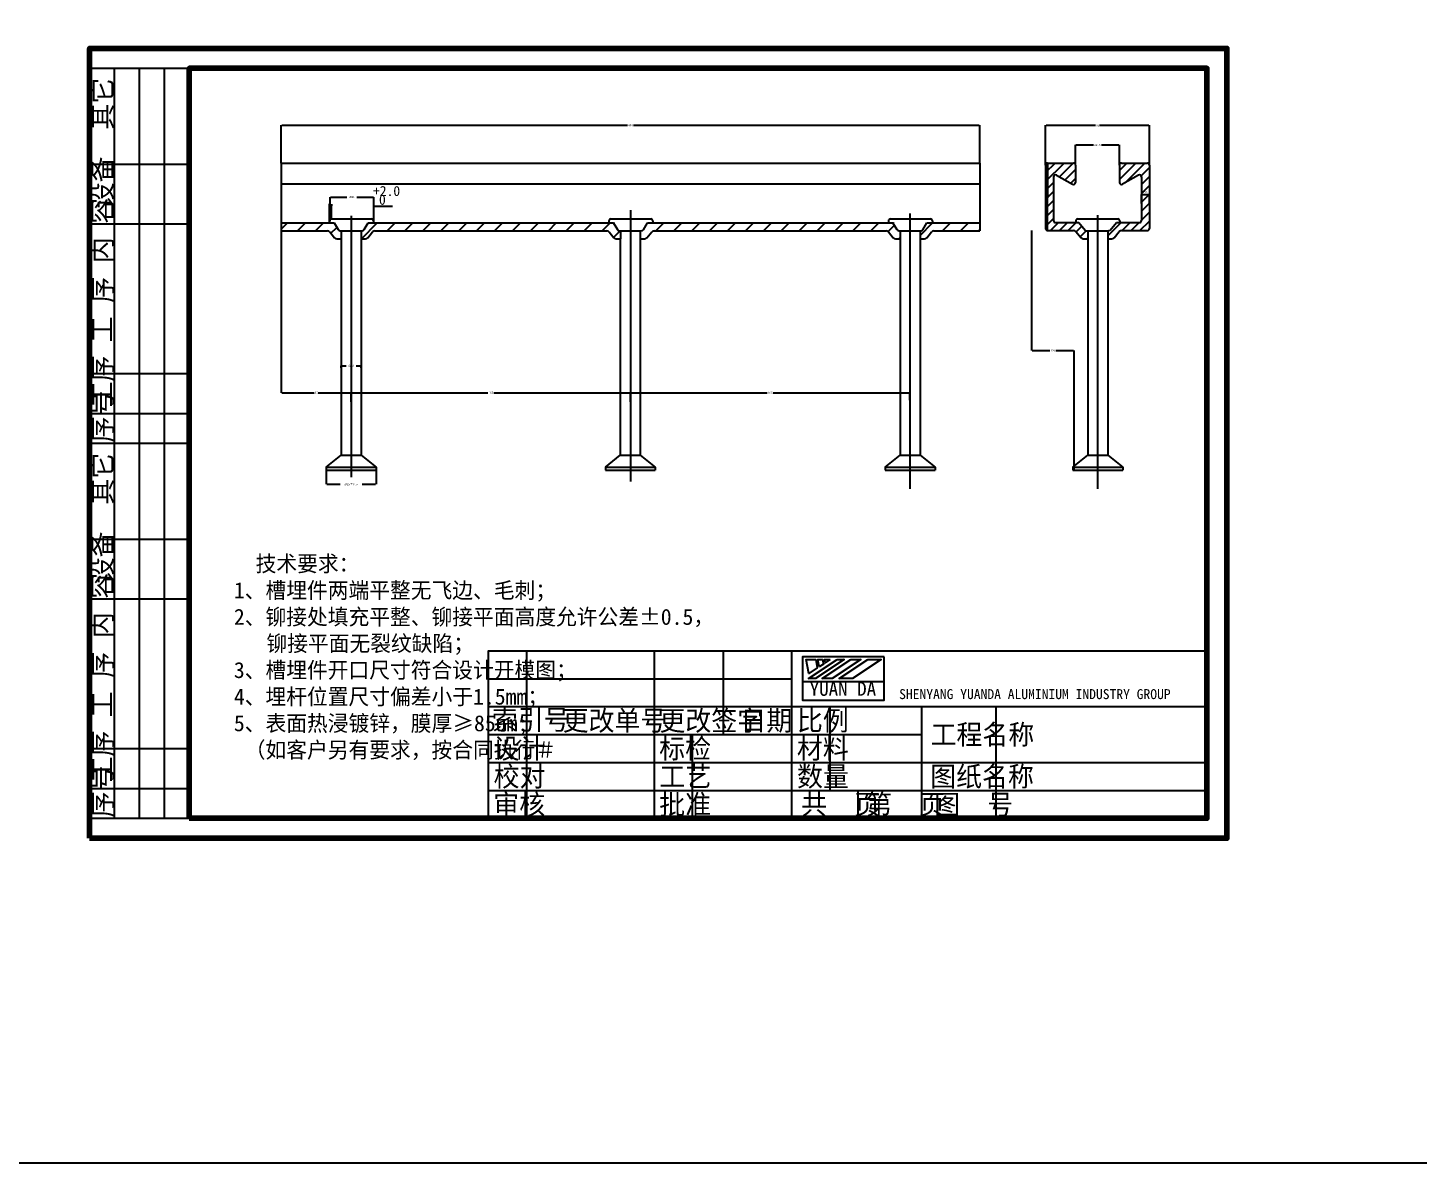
# Model space of a CAD drawing. Header units: metres. Extents: x -14279 to -11218, y -2048 to -323.
# Drawn here: x -12770 to -12073, y -2048 to -1479 of the extents above; entities that cross this region are included whole.
import ezdxf

# ---------------------------------------------------------------- set-up
doc = ezdxf.new("R2010")
doc.units = ezdxf.units.M
doc.dimstyles.get("Standard").update_dxf_attribs({"dimtxt": 2.5, "dimasz": 2.5, "dimexe": 1.25, "dimexo": 0.625, "dimtad": 1, "dimcen": 2.5, "dimazin": 3, "dimtfac": 1, "dimtmove": 0, "dimatfit": 3})

# ---------------------------------------------------------------- blocks, each defined once
blk = doc.blocks.new('A4H0GN')
at = {"color": 6, "linetype": 'Continuous'}
for p, q in [((0, 193), (25, 193)), ((0, 193), (0, 99)), ((6.25, 99), (6.25, 193)), ((12.5, 99), (12.5, 193)), ((18.75, 99), (18.75, 193)), ((25, 99), (25, 193)), ((0, 169), (25, 169)), ((0, 154), (25, 154)), ((0, 116.5), (25, 116.5)), ((0, 106.5), (25, 106.5)), ((0, 99), (25, 99)), ((0, 99), (0, 5)), ((6.25, 5), (6.25, 99)), ((12.5, 5), (12.5, 99)), ((18.75, 5), (18.75, 99)), ((25, 5), (25, 99)), ((0, 75), (25, 75)), ((0, 60), (25, 60)), ((109.5, 47), (109.5, 5)), ((141.5, 47), (141.5, 5)), ((158.75, 47), (158.75, 26)), ((176, 5), (176, 47)), ((100, 40), (176, 40)), ((178.68, 39.31), (199.1, 39.31)), ((100, 33), (280, 33)), ((185.5, 33), (185.5, 12)), ((208.46, 33), (208.46, 5)), ((227.1, 33), (227.1, 5)), ((100, 26), (208.46, 26)), ((151, 26), (151, 5)), ((0, 22.5), (25, 22.5)), ((100, 19), (280, 19)), ((0, 12.5), (25, 12.5)), ((100, 12), (280, 12)), ((192.53, 12), (192.53, 5)), ((0, 5), (25, 5))]:
    blk.add_line(p, q, dxfattribs=at)
at = {"color": 6, "linetype": 'Continuous', "lineweight": 100}
blk.add_lwpolyline([(0, 0), (285, 0), (285, 198), (0, 198)], close=True, dxfattribs=at)
at = {"color": 3, "linetype": 'Continuous', "lineweight": 100}
blk.add_lwpolyline([(25, 5), (280, 5), (280, 193), (25, 193)], close=True, dxfattribs=at)
at = {"color": 3, "linetype": 'Continuous'}
blk.add_lwpolyline([(280, 5), (100, 5), (100, 47), (280, 47)], close=True, dxfattribs=at)
at = {"color": 6, "linetype": 'Continuous'}
for points in [[(199.1, 45.44), (178.68, 45.44), (178.68, 34.65), (199.1, 34.65)], [(181.99, 44.78), (182.36, 42.68), (180.2, 41.27), (179.57, 44.78)], [(187.37, 44.78), (189.07, 44.78), (181.87, 40.08), (180.17, 40.08)], [(182.81, 42.97), (182.47, 44.78), (183.68, 44.78), (183.88, 43.67)], [(190.77, 44.78), (193.31, 44.78), (186.11, 40.08), (183.57, 40.08)], [(185.57, 44.78), (184.31, 43.96), (184.16, 44.78)], [(195.01, 44.78), (198.4, 44.78), (191.2, 40.08), (187.81, 40.08)]]:
    blk.add_lwpolyline(points, close=True, dxfattribs=at)
at = {"color": 7, "linetype": 'Continuous'}
for s, p in [('其它', (5.62, 177.64)), ('设备', (5.62, 157.9)), ('工 序 内 容', (5.62, 124.34)), ('工序', (5.64, 108.01)), ('序号', (5.64, 99.24)), ('其它', (5.62, 83.64)), ('设备', (5.62, 63.9)), ('工 序 内 容', (5.62, 30.34)), ('工序', (5.64, 14.01)), ('序号', (5.64, 5.24))]:
    blk.add_text(s, height=5, rotation=90, dxfattribs=at).set_placement(p)
at = {"color": 3, "linetype": 'Continuous'}
blk.add_text('YUAN DA', height=3.5, dxfattribs=at).set_placement((180.44, 35.71))
at = {"color": 6, "linetype": 'Continuous'}
for s, height, p in [('SHENYANG YUANDA ALUMINIUM INDUSTRY GROUP', 2.5, (202.87, 34.88)), ('索引号', 5, (100.8, 27.21)), ('更改单号', 5, (118.54, 27)), ('更改签字', 5, (142.8, 26.98)), ('日期', 5, (163.12, 27)), ('比例', 5, (177.25, 27)), ('工程名称', 5, (210.73, 23.5)), ('设计', 5, (101.28, 19.98)), ('标检', 5, (142.75, 20)), ('材料', 5, (177.26, 19.98)), ('校对', 5, (101.25, 12.98)), ('工艺', 5, (142.81, 12.98)), ('数量', 5, (177.28, 13)), ('图纸名称', 5, (210.64, 13)), ('审核', 5, (101.18, 5.98)), ('批准', 5, (142.75, 5.96)), ('共  页', 5, (178.34, 6.02)), ('第  页', 5, (194.56, 6)), ('图  号', 5, (211.65, 5.94))]:
    blk.add_text(s, height=height, dxfattribs=at).set_placement(p)
blk = doc.blocks.new('_CLOSEDFILLED')
at = {"color": 0, "linetype": 'BYBLOCK'}
blk.add_solid([(-1, 0.2), (0, 0), (-1, -0.2)], dxfattribs=at)
blk = doc.blocks.new('*D82')
for p, q in [((-12613.1, -1649.01), (-12613.1, -1647.95)), ((-12612.85, -1647.95), (-12610.6, -1647.95)), ((-12605.6, -1647.95), (-12603.35, -1647.95)), ((-12603.1, -1649.01), (-12603.1, -1647.95))]:
    blk.add_line(p, q)
at = {"layer": 'Defpoints'}
for p in [(-12613.1, -1647.95), (-12613.1, -1649.01), (-12603.1, -1649.01)]:
    blk.add_point(p, dxfattribs=at)
at = {"xscale": 0.25, "yscale": 0.25, "rotation": 180}
blk.add_blockref('_CLOSEDFILLED', (-12613.1, -1647.95), dxfattribs=at)
at = {"xscale": 0.25, "yscale": 0.25}
blk.add_blockref('_CLOSEDFILLED', (-12603.1, -1647.95), dxfattribs=at)
at = {"insert": (-12608.1, -1647.95), "char_height": 1, "attachment_point": 5}
blk.add_mtext('%%C10', dxfattribs=at)
blk = doc.blocks.new('*D83')
for p, q in [((-12643.1, -1580.32), (-12643.1, -1661.47)), ((-12642.85, -1661.47), (-12626.6, -1661.47)), ((-12624.6, -1661.47), (-12608.35, -1661.47)), ((-12608.1, -1666.09), (-12608.1, -1661.47))]:
    blk.add_line(p, q)
at = {"layer": 'Defpoints'}
for p in [(-12643.1, -1580.32), (-12643.1, -1661.47), (-12608.1, -1666.09)]:
    blk.add_point(p, dxfattribs=at)
at = {"xscale": 0.25, "yscale": 0.25, "rotation": 180}
blk.add_blockref('_CLOSEDFILLED', (-12643.1, -1661.47), dxfattribs=at)
at = {"xscale": 0.25, "yscale": 0.25}
blk.add_blockref('_CLOSEDFILLED', (-12608.1, -1661.47), dxfattribs=at)
at = {"insert": (-12625.6, -1661.47), "char_height": 1, "attachment_point": 5}
blk.add_mtext('35', dxfattribs=at)
blk = doc.blocks.new('*D84')
for p, q in [((-12260.08, -1547.32), (-12260.08, -1527.34)), ((-12259.83, -1527.34), (-12235.08, -1527.34)), ((-12233.08, -1527.34), (-12208.33, -1527.34)), ((-12208.08, -1547.32), (-12208.08, -1527.34))]:
    blk.add_line(p, q)
at = {"layer": 'Defpoints'}
for p in [(-12260.08, -1527.34), (-12260.08, -1547.32), (-12208.08, -1547.32)]:
    blk.add_point(p, dxfattribs=at)
at = {"xscale": 0.25, "yscale": 0.25, "rotation": 180}
blk.add_blockref('_CLOSEDFILLED', (-12260.08, -1527.34), dxfattribs=at)
at = {"xscale": 0.25, "yscale": 0.25}
blk.add_blockref('_CLOSEDFILLED', (-12208.08, -1527.34), dxfattribs=at)
at = {"insert": (-12234.08, -1527.34), "char_height": 1, "attachment_point": 5}
blk.add_mtext('52', dxfattribs=at)
blk = doc.blocks.new('*D85')
for p, q in [((-12643.1, -1546.32), (-12643.1, -1527.34)), ((-12642.85, -1527.34), (-12469.6, -1527.34)), ((-12466.6, -1527.34), (-12293.35, -1527.34)), ((-12293.1, -1546.32), (-12293.1, -1527.34))]:
    blk.add_line(p, q)
at = {"layer": 'Defpoints'}
for p in [(-12643.1, -1527.34), (-12643.1, -1546.32), (-12293.1, -1546.32)]:
    blk.add_point(p, dxfattribs=at)
at = {"xscale": 0.25, "yscale": 0.25, "rotation": 180}
blk.add_blockref('_CLOSEDFILLED', (-12643.1, -1527.34), dxfattribs=at)
at = {"xscale": 0.25, "yscale": 0.25}
blk.add_blockref('_CLOSEDFILLED', (-12293.1, -1527.34), dxfattribs=at)
at = {"insert": (-12468.1, -1527.34), "char_height": 1, "attachment_point": 5}
blk.add_mtext('400', dxfattribs=at)
blk = doc.blocks.new('*D95')
for p, q in [((-12259.08, -1546.32), (-12259.08, -1563.24)), ((-12259.33, -1563.24), (-12259.58, -1563.24)), ((-12259.08, -1580.17), (-12259.08, -1563.24)), ((-12259.08, -1563.24), (-12259.08, -1563.24)), ((-12258.83, -1563.24), (-12258.58, -1563.24))]:
    blk.add_line(p, q)
at = {"layer": 'Defpoints'}
for p in [(-12259.08, -1546.32), (-12259.08, -1563.24), (-12259.08, -1580.17)]:
    blk.add_point(p, dxfattribs=at)
at = {"xscale": 0.25, "yscale": 0.25}
blk.add_blockref('_CLOSEDFILLED', (-12259.08, -1563.24), dxfattribs=at)
at = {"xscale": 0.25, "yscale": 0.25, "rotation": 180}
blk.add_blockref('_CLOSEDFILLED', (-12259.08, -1563.24), dxfattribs=at)
at = {"insert": (-12259.08, -1562.115), "char_height": 1, "attachment_point": 5}
blk.add_mtext('34', dxfattribs=at)
blk = doc.blocks.new('*D96')
for p, q in [((-12267.15, -1580.17), (-12267.15, -1640.24)), ((-12266.9, -1640.24), (-12258.005, -1640.24)), ((-12255.005, -1640.24), (-12246.11, -1640.24)), ((-12245.86, -1700.32), (-12245.86, -1640.24))]:
    blk.add_line(p, q)
at = {"layer": 'Defpoints'}
for p in [(-12267.15, -1580.17), (-12267.15, -1640.24), (-12245.86, -1700.32)]:
    blk.add_point(p, dxfattribs=at)
at = {"xscale": 0.25, "yscale": 0.25, "rotation": 180}
blk.add_blockref('_CLOSEDFILLED', (-12267.15, -1640.24), dxfattribs=at)
at = {"xscale": 0.25, "yscale": 0.25}
blk.add_blockref('_CLOSEDFILLED', (-12245.86, -1640.24), dxfattribs=at)
at = {"insert": (-12256.505, -1640.24), "char_height": 1, "attachment_point": 5}
blk.add_mtext('120', dxfattribs=at)
blk = doc.blocks.new('*D97')
for p, q in [((-12212.08, -1566.64), (-12212.08, -1562.01)), ((-12211.83, -1562.01), (-12208.33, -1562.01)), ((-12208.08, -1566.64), (-12208.08, -1562.01))]:
    blk.add_line(p, q)
at = {"layer": 'Defpoints'}
for p in [(-12212.08, -1562.01), (-12212.08, -1566.64), (-12208.08, -1566.64)]:
    blk.add_point(p, dxfattribs=at)
at = {"xscale": 0.25, "yscale": 0.25, "rotation": 180}
blk.add_blockref('_CLOSEDFILLED', (-12212.08, -1562.01), dxfattribs=at)
at = {"xscale": 0.25, "yscale": 0.25}
blk.add_blockref('_CLOSEDFILLED', (-12208.08, -1562.01), dxfattribs=at)
at = {"insert": (-12210.08, -1560.885), "char_height": 1, "attachment_point": 5}
blk.add_mtext('4%%P0.3', dxfattribs=at)
blk = doc.blocks.new('*D98')
for p, q in [((-12620.6, -1700.32), (-12620.6, -1707.35)), ((-12595.6, -1700.32), (-12595.6, -1707.35)), ((-12620.35, -1707.35), (-12613.6, -1707.35)), ((-12602.6, -1707.35), (-12595.85, -1707.35))]:
    blk.add_line(p, q)
at = {"layer": 'Defpoints'}
for p in [(-12620.6, -1700.32), (-12595.6, -1700.32), (-12620.6, -1707.35)]:
    blk.add_point(p, dxfattribs=at)
at = {"xscale": 0.25, "yscale": 0.25, "rotation": 180}
blk.add_blockref('_CLOSEDFILLED', (-12620.6, -1707.35), dxfattribs=at)
at = {"xscale": 0.25, "yscale": 0.25}
blk.add_blockref('_CLOSEDFILLED', (-12595.6, -1707.35), dxfattribs=at)
at = {"insert": (-12608.1, -1707.35), "char_height": 1, "attachment_point": 5}
blk.add_mtext('%%C25%%P0.5', dxfattribs=at)
blk = doc.blocks.new('*D100')
for p, q in [((-12245.14, -1546.99), (-12245.14, -1537.2)), ((-12244.89, -1537.2), (-12236.11, -1537.2)), ((-12232.11, -1537.2), (-12223.33, -1537.2)), ((-12223.08, -1547.32), (-12223.08, -1537.2))]:
    blk.add_line(p, q)
at = {"layer": 'Defpoints'}
for p in [(-12245.14, -1537.2), (-12245.14, -1546.99), (-12223.08, -1547.32)]:
    blk.add_point(p, dxfattribs=at)
at = {"xscale": 0.25, "yscale": 0.25, "rotation": 180}
blk.add_blockref('_CLOSEDFILLED', (-12245.14, -1537.2), dxfattribs=at)
at = {"xscale": 0.25, "yscale": 0.25}
blk.add_blockref('_CLOSEDFILLED', (-12223.08, -1537.2), dxfattribs=at)
at = {"insert": (-12234.11, -1537.2), "char_height": 1, "attachment_point": 5}
blk.add_mtext('22.5', dxfattribs=at)
blk = doc.blocks.new('*D130')
for p, q in [((-12608.1, -1666.09), (-12608.1, -1661.47)), ((-12607.85, -1661.47), (-12539.6, -1661.47)), ((-12536.6, -1661.47), (-12468.35, -1661.47)), ((-12468.1, -1665.22), (-12468.1, -1661.47))]:
    blk.add_line(p, q)
at = {"layer": 'Defpoints'}
for p in [(-12608.1, -1661.47), (-12468.1, -1665.22), (-12608.1, -1666.09)]:
    blk.add_point(p, dxfattribs=at)
at = {"xscale": 0.25, "yscale": 0.25, "rotation": 180}
blk.add_blockref('_CLOSEDFILLED', (-12608.1, -1661.47), dxfattribs=at)
at = {"xscale": 0.25, "yscale": 0.25}
blk.add_blockref('_CLOSEDFILLED', (-12468.1, -1661.47), dxfattribs=at)
at = {"insert": (-12538.1, -1661.47), "char_height": 1, "attachment_point": 5}
blk.add_mtext('165', dxfattribs=at)
blk = doc.blocks.new('*D131')
for p, q in [((-12468.1, -1666.09), (-12468.1, -1661.47)), ((-12467.85, -1661.47), (-12399.6, -1661.47)), ((-12396.6, -1661.47), (-12328.35, -1661.47)), ((-12328.1, -1665.22), (-12328.1, -1661.47))]:
    blk.add_line(p, q)
at = {"layer": 'Defpoints'}
for p in [(-12468.1, -1661.47), (-12328.1, -1665.22), (-12468.1, -1666.09)]:
    blk.add_point(p, dxfattribs=at)
at = {"xscale": 0.25, "yscale": 0.25, "rotation": 180}
blk.add_blockref('_CLOSEDFILLED', (-12468.1, -1661.47), dxfattribs=at)
at = {"xscale": 0.25, "yscale": 0.25}
blk.add_blockref('_CLOSEDFILLED', (-12328.1, -1661.47), dxfattribs=at)
at = {"insert": (-12398.1, -1661.47), "char_height": 1, "attachment_point": 5}
blk.add_mtext('165', dxfattribs=at)
blk = doc.blocks.new('*D139')
for p, q in [((-12619.22, -1567.34), (-12619.47, -1567.34)), ((-12618.97, -1576.32), (-12618.97, -1567.34)), ((-12618.97, -1567.34), (-12617.97, -1567.34)), ((-12617.97, -1574.32), (-12617.97, -1567.34)), ((-12617.72, -1567.34), (-12617.47, -1567.34))]:
    blk.add_line(p, q)
at = {"layer": 'Defpoints'}
for p in [(-12618.97, -1567.34), (-12617.97, -1574.32), (-12618.97, -1576.32)]:
    blk.add_point(p, dxfattribs=at)
at = {"xscale": 0.25, "yscale": 0.25}
blk.add_blockref('_CLOSEDFILLED', (-12618.97, -1567.34), dxfattribs=at)
at = {"xscale": 0.25, "yscale": 0.25, "rotation": 180}
blk.add_blockref('_CLOSEDFILLED', (-12617.97, -1567.34), dxfattribs=at)
at = {"insert": (-12618.47, -1566.215), "char_height": 1, "attachment_point": 5}
blk.add_mtext('1', dxfattribs=at)
blk = doc.blocks.new('*D147')
for p, q in [((-12618.7, -1575.32), (-12618.7, -1563.36)), ((-12618.45, -1563.36), (-12610.2, -1563.36)), ((-12605.2, -1563.36), (-12596.95, -1563.36)), ((-12596.7, -1575.32), (-12596.7, -1563.36))]:
    blk.add_line(p, q)
at = {"layer": 'Defpoints'}
for p in [(-12618.7, -1563.36), (-12618.7, -1575.32), (-12596.7, -1575.32)]:
    blk.add_point(p, dxfattribs=at)
at = {"xscale": 0.25, "yscale": 0.25, "rotation": 180}
blk.add_blockref('_CLOSEDFILLED', (-12618.7, -1563.36), dxfattribs=at)
at = {"xscale": 0.25, "yscale": 0.25}
blk.add_blockref('_CLOSEDFILLED', (-12596.7, -1563.36), dxfattribs=at)
at = {"insert": (-12607.7, -1563.36), "char_height": 1, "attachment_point": 5}
blk.add_mtext('%%c20', dxfattribs=at)

msp = doc.modelspace()

# ---------------------------------------------------------------- hatches: boundary and pattern name
h = msp.add_hatch()
h.set_pattern_fill('ANSI31')
h.paths.add_polyline_path([(-12245.08, -1547.32, 0.41), (-12246.08, -1546.32), (-12259.08, -1546.32, 0.41), (-12260.08, -1547.32), (-12260.08, -1579.17, 0.41), (-12259.08, -1580.17), (-12246.06, -1580.17, -0.22), (-12244.9, -1580.71), (-12242.35, -1583.78, 0.22), (-12241.2, -1584.32), (-12238.95, -1584.32), (-12238.95, -1580.32), (-12239.12, -1580.32), (-12239.38, -1580.32, -0.28), (-12240.72, -1579.48), (-12243.48, -1576.17), (-12255.08, -1576.17, -0.41), (-12256.08, -1575.17), (-12256.08, -1553.2, -0.58), (-12254.58, -1552.33), (-12246.58, -1556.95, 0.58), (-12245.08, -1556.08)])
h.paths.add_polyline_path([(-12208.08, -1547.32, 0.41), (-12209.08, -1546.32), (-12222.08, -1546.32, 0.41), (-12223.08, -1547.32), (-12223.08, -1556.08, 0.58), (-12221.58, -1556.95), (-12213.58, -1552.33, -0.58), (-12212.08, -1553.2), (-12212.08, -1575.17, -0.41), (-12213.08, -1576.17), (-12224.58, -1576.17), (-12227.74, -1579.96, -0.08), (-12228.73, -1580.32), (-12228.95, -1580.32), (-12228.95, -1584.32), (-12227.95, -1584.32), (-12226.86, -1584.32, 0.22), (-12225.7, -1583.78), (-12223.15, -1580.71, -0.22), (-12222, -1580.17), (-12209.08, -1580.17, 0.41), (-12208.08, -1579.17)])
h = msp.add_hatch()
h.set_pattern_fill('ANSI31', scale=2)
h.paths.add_polyline_path([(-12643.1, -1576.32), (-12643.1, -1580.32), (-12620.01, -1580.32, -0.22), (-12618.86, -1580.85), (-12616.43, -1583.78, 0.22), (-12615.28, -1584.32), (-12613.2, -1584.32), (-12613.2, -1580.32), (-12613.4, -1580.32, -0.22), (-12614.55, -1579.78), (-12616.6, -1577.32), (-12616.6, -1576.32)])
h = msp.add_hatch()
h.set_pattern_fill('ANSI31', scale=2)
h.paths.add_polyline_path([(-12599.6, -1576.32), (-12599.6, -1577.32), (-12601.65, -1579.78, -0.22), (-12602.81, -1580.32), (-12603, -1580.32), (-12603, -1584.32), (-12602.1, -1584.32), (-12600.93, -1584.32, 0.22), (-12599.78, -1583.78), (-12597.35, -1580.85, -0.22), (-12596.19, -1580.32), (-12480.01, -1580.32, -0.22), (-12478.86, -1580.85), (-12476.43, -1583.78, 0.22), (-12475.28, -1584.32), (-12473.2, -1584.32), (-12473.2, -1580.32), (-12473.4, -1580.32, -0.22), (-12474.55, -1579.78), (-12476.6, -1577.32), (-12476.6, -1576.32)])
h.paths.add_polyline_path([(-12459.6, -1576.32), (-12459.6, -1577.32), (-12461.65, -1579.78, -0.22), (-12462.81, -1580.32), (-12463, -1580.32), (-12463, -1584.32), (-12462.1, -1584.32), (-12460.93, -1584.32, 0.22), (-12459.78, -1583.78), (-12457.35, -1580.85, -0.22), (-12456.19, -1580.32), (-12340.01, -1580.32, -0.22), (-12338.86, -1580.85), (-12336.43, -1583.78, 0.22), (-12335.28, -1584.32), (-12333.2, -1584.32), (-12333.2, -1580.32), (-12333.4, -1580.32, -0.22), (-12334.55, -1579.78), (-12336.6, -1577.32), (-12336.6, -1576.32)])
h.paths.add_polyline_path([(-12319.6, -1576.32), (-12319.6, -1577.32), (-12321.65, -1579.78, -0.22), (-12322.81, -1580.32), (-12323, -1580.32), (-12323, -1584.32), (-12322.1, -1584.32), (-12320.93, -1584.32, 0.22), (-12319.78, -1583.78), (-12317.35, -1580.85, -0.22), (-12316.19, -1580.32), (-12293.1, -1580.32), (-12293.1, -1576.32)])

# ---------------------------------------------------------------- linework, layer by layer
for p, q in [((-12643.1, -1546.32), (-12293.1, -1546.32)), ((-12643.1, -1546.32), (-12643.1, -1580.32)), ((-12293.1, -1546.32), (-12293.1, -1580.32)), ((-12259.08, -1546.32), (-12246.08, -1546.32)), ((-12222.08, -1546.32), (-12209.08, -1546.32)), ((-12260.08, -1547.32), (-12260.08, -1579.17)), ((-12256.08, -1553.2), (-12256.08, -1575.17)), ((-12254.58, -1552.33), (-12246.58, -1556.95)), ((-12245.08, -1547.32), (-12245.08, -1556.08)), ((-12223.08, -1547.32), (-12223.08, -1556.08)), ((-12213.58, -1552.33), (-12221.58, -1556.95)), ((-12212.08, -1553.2), (-12212.08, -1575.17)), ((-12208.08, -1547.32), (-12208.08, -1579.17)), ((-12293.1, -1556.95), (-12643.1, -1556.95)), ((-12617.97, -1574.32), (-12597.97, -1574.32)), ((-12608.1, -1572.7), (-12608.1, -1703.76)), ((-12596.7, -1567.99), (-12587.39, -1567.99)), ((-12477.97, -1574.32), (-12457.97, -1574.32)), ((-12468.1, -1569.94), (-12468.1, -1705.92)), ((-12337.84, -1574.32), (-12317.84, -1574.32)), ((-12328.1, -1571.62), (-12328.1, -1709.66)), ((-12243.95, -1574.32), (-12223.95, -1574.32)), ((-12234.08, -1572.44), (-12234.08, -1709.66)), ((-12643.1, -1576.32), (-12616.6, -1576.32)), ((-12643.1, -1580.32), (-12620.01, -1580.32)), ((-12618.97, -1575.32), (-12618.97, -1576.32)), ((-12618.86, -1580.85), (-12616.43, -1583.78)), ((-12616.6, -1576.32), (-12614.54, -1579.61)), ((-12616.6, -1576.32), (-12616.48, -1576.51)), ((-12616.6, -1576.32), (-12616.48, -1576.51)), ((-12616.47, -1576.32), (-12616.35, -1576.51)), ((-12613.27, -1580.32), (-12602.94, -1580.32)), ((-12613.1, -1580.32), (-12613.1, -1692.82)), ((-12603.1, -1580.32), (-12603.1, -1692.82)), ((-12601.66, -1579.61), (-12599.6, -1576.32)), ((-12599.78, -1583.78), (-12597.35, -1580.85)), ((-12599.6, -1576.32), (-12476.6, -1576.32)), ((-12596.97, -1575.32), (-12596.97, -1576.32)), ((-12596.19, -1580.32), (-12480.01, -1580.32)), ((-12478.97, -1575.32), (-12478.97, -1576.32)), ((-12478.86, -1580.85), (-12476.43, -1583.78)), ((-12474.55, -1579.78), (-12476.6, -1576.32)), ((-12476.47, -1576.32), (-12476.35, -1576.51)), ((-12473.4, -1580.32), (-12462.81, -1580.32)), ((-12473.4, -1580.32), (-12463.06, -1580.32)), ((-12473.2, -1580.32), (-12473.2, -1584.32)), ((-12463.23, -1580.32), (-12463.23, -1692.82)), ((-12461.65, -1579.78), (-12459.6, -1576.32)), ((-12459.91, -1583.78), (-12457.48, -1580.85)), ((-12459.6, -1576.32), (-12336.34, -1576.32)), ((-12456.97, -1575.32), (-12456.97, -1576.32)), ((-12456.83, -1580.32), (-12340.01, -1580.32)), ((-12338.86, -1580.85), (-12336.43, -1583.78)), ((-12338.84, -1575.32), (-12338.84, -1576.32)), ((-12334.55, -1579.78), (-12336.6, -1576.32)), ((-12336.34, -1576.32), (-12336.22, -1576.51)), ((-12333.4, -1580.32), (-12322.81, -1580.32)), ((-12333.14, -1580.32), (-12322.8, -1580.32)), ((-12332.97, -1580.32), (-12332.97, -1692.82)), ((-12322.97, -1580.32), (-12322.97, -1692.82)), ((-12321.65, -1579.78), (-12319.6, -1576.32)), ((-12319.65, -1583.78), (-12317.21, -1580.85)), ((-12319.6, -1576.32), (-12293.1, -1576.32)), ((-12316.84, -1575.32), (-12316.84, -1576.32)), ((-12316.19, -1580.32), (-12293.1, -1580.32)), ((-12259.08, -1580.17), (-12246.06, -1580.17)), ((-12255.08, -1576.17), (-12246.06, -1576.17)), ((-12255.08, -1576.17), (-12243.48, -1576.17)), ((-12244.95, -1575.32), (-12244.95, -1576.32)), ((-12244.9, -1580.71), (-12242.35, -1583.78)), ((-12243.48, -1576.17), (-12240.28, -1580.02)), ((-12239.38, -1580.32), (-12238.95, -1580.32)), ((-12239.12, -1580.32), (-12238.95, -1580.32)), ((-12238.95, -1580.32), (-12238.95, -1692.82)), ((-12238.95, -1580.32), (-12228.73, -1580.32)), ((-12228.95, -1580.32), (-12228.95, -1692.82)), ((-12227.74, -1579.96), (-12224.58, -1576.17)), ((-12225.7, -1583.78), (-12223.15, -1580.71)), ((-12224.58, -1576.17), (-12213.08, -1576.17)), ((-12222.95, -1575.32), (-12222.95, -1576.32)), ((-12222, -1580.17), (-12209.08, -1580.17)), ((-12615.28, -1584.32), (-12613.1, -1584.32)), ((-12614.1, -1584.32), (-12613.1, -1584.32)), ((-12603.1, -1584.32), (-12600.93, -1584.32)), ((-12603.1, -1584.32), (-12602.1, -1584.32)), ((-12475.4, -1584.32), (-12473.23, -1584.32)), ((-12475.28, -1584.32), (-12473.23, -1584.32)), ((-12474.23, -1584.32), (-12473.23, -1584.32)), ((-12474.1, -1584.32), (-12473.23, -1584.32)), ((-12473.23, -1584.32), (-12473.23, -1692.82)), ((-12463.23, -1584.32), (-12460.93, -1584.32)), ((-12463.23, -1584.32), (-12462.1, -1584.32)), ((-12463.23, -1584.32), (-12461.06, -1584.32)), ((-12463.23, -1584.32), (-12462.23, -1584.32)), ((-12335.28, -1584.32), (-12332.97, -1584.32)), ((-12335.14, -1584.32), (-12332.97, -1584.32)), ((-12334.1, -1584.32), (-12332.97, -1584.32)), ((-12333.97, -1584.32), (-12332.97, -1584.32)), ((-12322.97, -1584.32), (-12320.93, -1584.32)), ((-12322.97, -1584.32), (-12322.1, -1584.32)), ((-12322.97, -1584.32), (-12320.8, -1584.32)), ((-12322.97, -1584.32), (-12321.97, -1584.32)), ((-12241.2, -1584.32), (-12238.95, -1584.32)), ((-12241.12, -1584.32), (-12238.95, -1584.32)), ((-12239.95, -1584.32), (-12238.95, -1584.32)), ((-12228.95, -1584.32), (-12226.86, -1584.32)), ((-12228.95, -1584.32), (-12226.86, -1584.32)), ((-12228.95, -1584.32), (-12227.95, -1584.32)), ((-12620.6, -1698.82), (-12613.1, -1692.82)), ((-12613.1, -1692.82), (-12603.1, -1692.82)), ((-12603.1, -1692.82), (-12595.6, -1698.82)), ((-12480.73, -1698.82), (-12473.23, -1692.82)), ((-12473.23, -1692.82), (-12463.23, -1692.82)), ((-12463.23, -1692.82), (-12455.73, -1698.82)), ((-12340.47, -1698.82), (-12332.97, -1692.82)), ((-12332.97, -1692.82), (-12322.97, -1692.82)), ((-12322.97, -1692.82), (-12315.47, -1698.82)), ((-12246.45, -1698.82), (-12238.95, -1692.82)), ((-12238.95, -1692.82), (-12228.95, -1692.82)), ((-12228.95, -1692.82), (-12221.45, -1698.82)), ((-12620.6, -1698.82), (-12620.6, -1700.32)), ((-12620.6, -1698.82), (-12595.6, -1698.82)), ((-12595.6, -1698.82), (-12595.6, -1700.32)), ((-12480.73, -1698.82), (-12480.73, -1700.32)), ((-12480.73, -1698.82), (-12455.73, -1698.82)), ((-12455.73, -1698.82), (-12455.73, -1700.32)), ((-12340.47, -1698.82), (-12340.47, -1700.32)), ((-12340.47, -1698.82), (-12315.47, -1698.82)), ((-12315.47, -1698.82), (-12315.47, -1700.32)), ((-12246.45, -1698.82), (-12246.45, -1700.32)), ((-12246.45, -1698.82), (-12221.45, -1698.82)), ((-12221.45, -1698.82), (-12221.45, -1700.32)), ((-12620.6, -1700.32), (-12620.01, -1700.32)), ((-12620.6, -1700.32), (-12595.6, -1700.32)), ((-12480.73, -1700.32), (-12480.14, -1700.32)), ((-12480.73, -1700.32), (-12455.73, -1700.32)), ((-12340.47, -1700.32), (-12339.88, -1700.32)), ((-12340.47, -1700.32), (-12315.47, -1700.32)), ((-12246.45, -1700.32), (-12245.86, -1700.32)), ((-12246.45, -1700.32), (-12221.45, -1700.32))]:
    msp.add_line(p, q)
msp.add_lwpolyline([(-14278.57, -323.35), (-11326.02, -323.35), (-11326.02, -2047.74), (-14278.57, -2047.74)], close=True)
for centre, radius, start, end in [((-12259.08, -1547.32), 1, 90, 180), ((-12246.08, -1547.32), 1, 0, 90), ((-12222.08, -1547.32), 1, 90, 180), ((-12209.08, -1547.32), 1, 0, 90), ((-12255.08, -1553.2), 1, 60, 180), ((-12213.08, -1553.2), 1, 0, 120), ((-12246.08, -1556.08), 1, 240, 0), ((-12222.08, -1556.08), 1, 180, 300), ((-12617.97, -1575.32), 1, 90, 180), ((-12597.97, -1575.32), 1, 0, 90), ((-12477.97, -1575.32), 1, 90, 180), ((-12457.97, -1575.32), 1, 0, 90), ((-12337.84, -1575.32), 1, 90, 180), ((-12317.84, -1575.32), 1, 0, 90), ((-12243.95, -1575.32), 1, 90, 180), ((-12223.95, -1575.32), 1, 0, 90), ((-12620.01, -1581.82), 1.5, 39.81, 90), ((-12613.27, -1578.82), 1.5, 212.01, 270), ((-12602.94, -1578.82), 1.5, 270, 327.99), ((-12596.19, -1581.82), 1.5, 90, 140.19), ((-12480.01, -1581.82), 1.5, 39.81, 90), ((-12473.4, -1578.82), 1.5, 212.01, 270), ((-12462.81, -1578.82), 1.5, 270, 320.19), ((-12456.32, -1581.82), 1.5, 90, 140.19), ((-12340.01, -1581.82), 1.5, 39.81, 90), ((-12333.4, -1578.82), 1.5, 219.81, 270), ((-12333.14, -1578.82), 1.5, 212.01, 270), ((-12322.8, -1578.82), 1.5, 270, 327.99), ((-12316.19, -1581.82), 1.5, 90, 140.19), ((-12316.06, -1581.82), 1.5, 90, 140.19), ((-12259.08, -1579.17), 1, 180, 270), ((-12255.08, -1575.17), 1, 180, 270), ((-12246.06, -1581.67), 1.5, 39.81, 90), ((-12239.38, -1578.82), 1.5, 233.23, 270), ((-12229.32, -1577.06), 3.3, 276.43, 298.6), ((-12222, -1581.67), 1.5, 90, 140.19), ((-12213.08, -1575.17), 1, 270, 0), ((-12209.08, -1579.17), 1, 270, 0), ((-12615.28, -1582.82), 1.5, 219.81, 270), ((-12600.93, -1582.82), 1.5, 270, 320.19), ((-12475.28, -1582.82), 1.5, 219.81, 270), ((-12461.06, -1582.82), 1.5, 270, 320.19), ((-12335.28, -1582.82), 1.5, 219.81, 270), ((-12320.8, -1582.82), 1.5, 270, 320.19), ((-12241.2, -1582.82), 1.5, 219.81, 270), ((-12226.86, -1582.82), 1.5, 270, 320.19)]:
    msp.add_arc(centre, radius, start, end)

# ---------------------------------------------------------------- block references
at = {"xscale": 2, "yscale": 2, "zscale": 2}
msp.add_blockref('A4H0GN', (-12739.23, -1884.82), dxfattribs=at)

# ---------------------------------------------------------------- texts
at = {"attachment_point": 1}
for s, insert, char_height in [('+2.0', (-12597.16, -1557.81), 5), ('0', (-12594.17, -1562.21), 5), ('  技术要求：\\P1、槽埋件两端平整无飞边、毛刺；\\P2、铆接处填充平整、铆接平面高度允许公差%%P0.5，\\P   铆接平面无裂纹缺陷；\\P3、槽埋件开口尺寸符合设计开模图；\\P4、埋杆位置尺寸偏差小于1.5mm；\\P5、表面热浸镀锌，膜厚≥85um;  \\P （如客户另有要求，按合同执行＃', (-12666.88, -1743.15), 8)]:
    msp.add_mtext(s, dxfattribs=dict(at, insert=insert, char_height=char_height))

# ---------------------------------------------------------------- dimensions: what is measured, and where the dimension line sits
for base, p1, p2, text, picture, middle in [((-12643.1, -1527.34), (-12643.1, -1546.32), (-12293.1, -1546.32), '400', '*D85', (-12468.1, -1527.34)), ((-12245.14, -1537.2), (-12245.14, -1546.99), (-12223.08, -1547.32), '22.5', '*D100', (-12234.11, -1537.2)), ((-12259.08, -1563.24), (-12259.08, -1546.32), (-12259.08, -1580.17), '34', '*D95', (-12259.08, -1562.115)), ((-12212.08, -1562.01), (-12212.08, -1566.64), (-12208.08, -1566.64), '4%%P0.3', '*D97', (-12210.08, -1560.885)), ((-12618.7, -1563.36), (-12618.7, -1575.32), (-12596.7, -1575.32), '%%c20', '*D147', (-12607.7, -1563.36)), ((-12267.15, -1640.24), (-12267.15, -1580.17), (-12245.86, -1700.32), '120', '*D96', (-12256.505, -1640.24)), ((-12613.1, -1647.95), (-12613.1, -1649.01), (-12603.1, -1649.01), '%%C10', '*D82', (-12608.1, -1647.95)), ((-12608.1, -1661.47), (-12608.1, -1666.09), (-12468.1, -1665.22), '165', '*D130', (-12538.1, -1661.47)), ((-12468.1, -1661.47), (-12468.1, -1666.09), (-12328.1, -1665.22), '165', '*D131', (-12398.1, -1661.47)), ((-12620.6, -1707.35), (-12620.6, -1700.32), (-12595.6, -1700.32), '%%C25%%P0.5', '*D98', (-12608.1, -1707.35))]:
    dim = msp.add_linear_dim(base=base, p1=p1, p2=p2, text=text, dimstyle='Standard')
    dim.commit()
    dim.dimension.update_dxf_attribs({"geometry": picture, "text_midpoint": middle})
for base, p1, p2, picture, middle in [((-12260.08, -1527.34), (-12260.08, -1547.32), (-12208.08, -1547.32), '*D84', (-12234.08, -1527.34)), ((-12618.97, -1567.34), (-12618.97, -1576.32), (-12617.97, -1574.32), '*D139', (-12618.47, -1566.215)), ((-12643.1, -1661.47), (-12643.1, -1580.32), (-12608.1, -1666.09), '*D83', (-12625.6, -1661.47))]:
    dim = msp.add_linear_dim(base=base, p1=p1, p2=p2, dimstyle='Standard')
    dim.commit()
    dim.dimension.update_dxf_attribs({"geometry": picture, "text_midpoint": middle})

doc.saveas('drawing.dxf')
